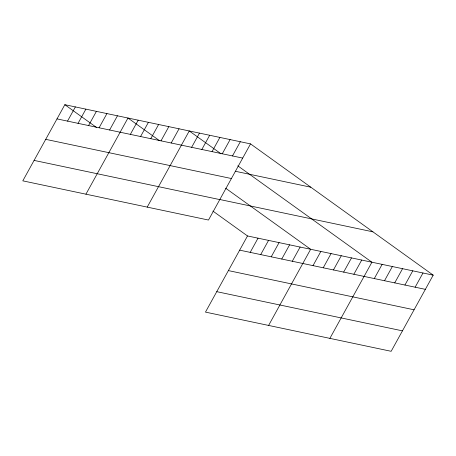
<?xml version="1.0" encoding="UTF-8"?>
<svg xmlns="http://www.w3.org/2000/svg" width="456" height="456" viewBox="0 0 456 456"><rect width="100%" height="100%" fill="white"/><g stroke="black" fill="none" stroke-linecap="round" stroke-linejoin="round"><path stroke-width="0.68" d="M250.532 143.891L64.843 104.698L22.8 180.85L208.495 220.048L250.532 143.891L433.2 275.15L391.157 351.302L205.468 312.109L247.505 235.951L433.2 275.15M67.528 121.114L75.365 106.915M78.05 123.337L85.888 109.138M88.572 125.56L96.41 111.361M99.094 127.777L106.932 113.578M109.617 130L117.454 115.801M85.933 194.182L127.976 118.024L159.235 140.482M130.353 134.377L138.191 120.179M140.568 136.532L148.405 122.333M150.776 138.687L158.614 124.488M160.991 140.847L168.828 126.648M171.205 143.002L179.043 128.803M147.214 207.115L189.257 130.957L221.069 153.82M191.628 147.311L199.471 133.112M201.843 149.465L209.68 135.267M212.057 151.626L219.895 137.427M222.271 153.78L230.109 139.582M232.486 155.935L240.323 141.736M250.19 252.367L258.028 238.169M260.712 254.59L268.55 240.392M271.234 256.813L279.072 242.615M281.757 259.031L289.6 244.832M292.279 261.254L300.122 247.055M268.601 325.436L310.644 249.278L225.635 188.197M313.015 265.631L320.853 251.433M323.23 267.786L331.067 253.587M333.444 269.946L341.282 255.748M343.659 272.101L351.496 257.902M353.867 274.255L361.711 260.057M329.882 338.369L371.919 262.211L237.815 165.847M374.296 278.565L382.134 264.366M384.511 280.725L392.348 266.526M394.725 282.88L402.562 268.681M404.934 285.034L412.771 270.835M415.148 287.189L422.986 272.99M57.006 118.896L242.695 158.089M235.239 171.251L310.815 187.205M45.714 139.342L231.409 178.535M219.45 199.437L372.922 231.836M34.086 160.404L219.781 199.603M239.668 250.15L425.362 289.349M228.382 270.596L414.077 309.795M216.754 291.663L402.448 330.856M64.843 104.698L96.655 127.555M212.901 211.082L247.505 235.951"/></g></svg>
